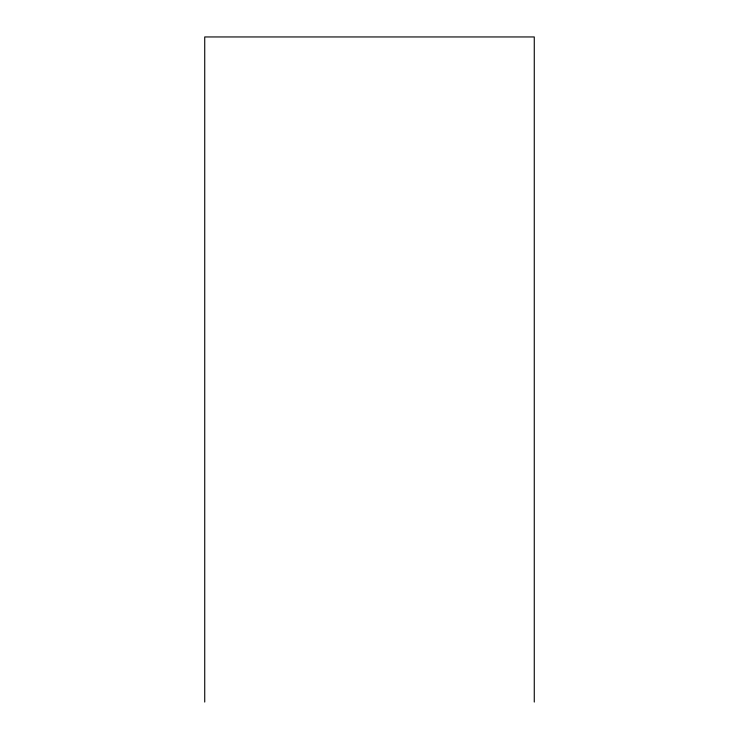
<?xml version="1.0" encoding="UTF-8"?>
<svg xmlns="http://www.w3.org/2000/svg" width="739" height="739" viewBox="0 0 739 739"><rect width="100%" height="100%" fill="white"/><g stroke="black" fill="none" stroke-linecap="round" stroke-linejoin="round"><path stroke-width="1.11" d="M534.269 702.05L534.269 36.95L204.731 36.95L204.731 702.05"/></g></svg>
